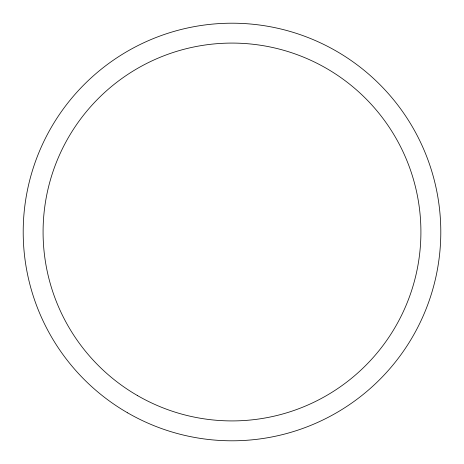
<?xml version="1.0" encoding="UTF-8"?>
<svg xmlns="http://www.w3.org/2000/svg" width="464" height="464" viewBox="0 0 464 464"><rect width="100%" height="100%" fill="white"/><g stroke="black" fill="none" stroke-linecap="round" stroke-linejoin="round"><path stroke-width="0.7" d="M127.6 412.827A208.8 208.8 0 0 0 440.8 232A208.8 208.8 0 0 0 127.6 51.173A208.8 208.8 0 0 0 127.6 412.827M137.541 395.606A188.912 188.912 0 0 0 420.912 232A188.912 188.912 0 0 0 137.541 68.394A188.912 188.912 0 0 0 137.541 395.606"/></g></svg>
